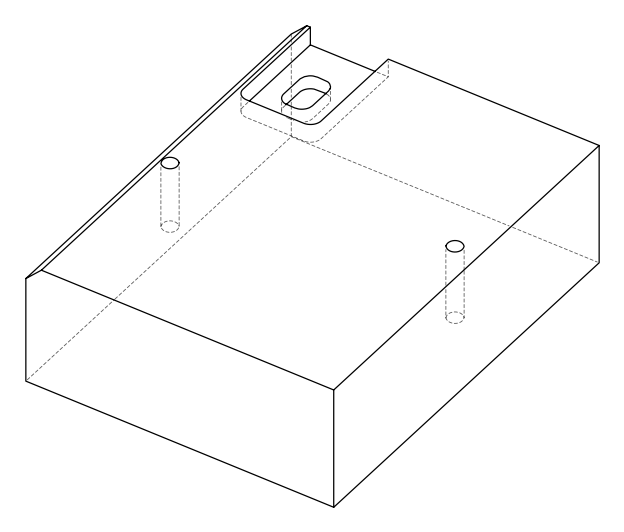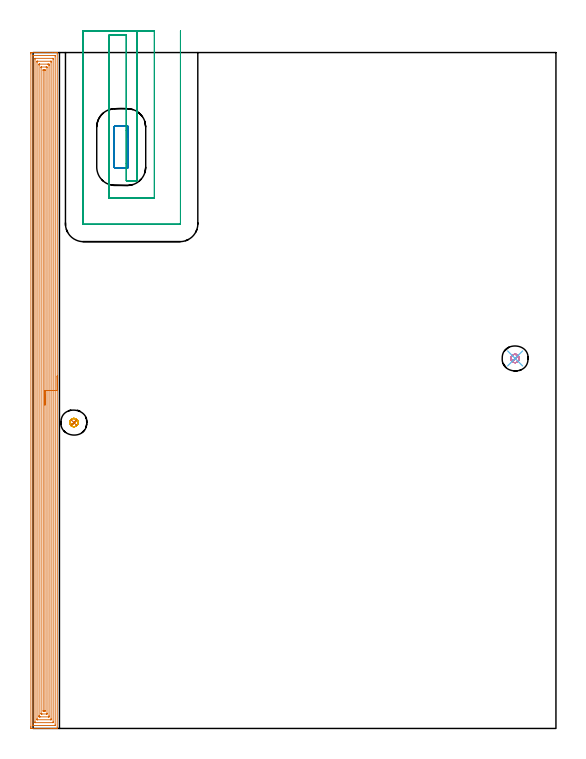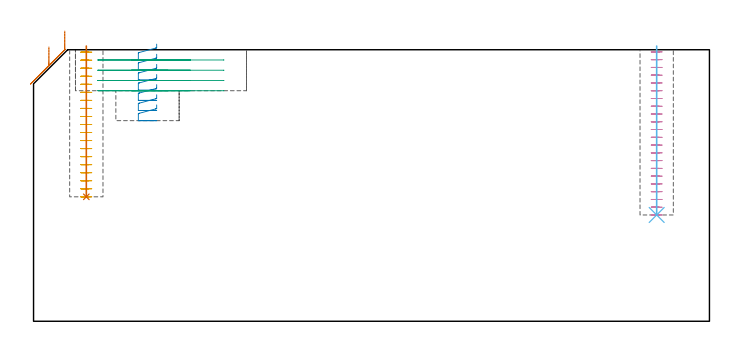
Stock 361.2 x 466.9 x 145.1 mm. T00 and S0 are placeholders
(PLAN: 7 operations, 3 tool changes, 41.8 min)
(1 AREA_MILL | FG_CHAMFER_SURFACE | UGT0205_001 | 26.42 min | 77322 mm3)
(2 MILL_RECTANGULAR_POCKET | POCKET_RECTANGULAR_STRAIGHT | UGT0201_106 | Follow Part, ap 6, ae 75% | 2.01 min | 62674 mm3)
(3 MILL_SLOT | SLOT_PARTIAL_RECTANGULAR | UGT0201_106 | Follow Part, ap 6, ae 75% | 7.49 min | 223834 mm3)
(4 MILL_BLIND_HOLE_FROM_SOLID_MATERIAL | STEP1POCKET | NXT0201_011 | Spiral | 2.77 min | 21957 mm3)
(5 MILL_BLIND_HOLE_FROM_SOLID_MATERIAL_1 | STEP1POCKET_1 | NXT0201_011 | Spiral | 2.4 min | 19518 mm3)
(6 BORE_BLIND_HOLE | STEP1POCKET | UGT0332_075 | 0.36 min | 0 mm3)
(7 BORE_BLIND_HOLE_1 | STEP1POCKET_1 | UGT0332_075 | 0.32 min | 0 mm3)
(TOOL UGT0205_001 | Chamfer Mill 20 x 3 x 45 deg. | D20 FL50 Z2)
(TOOL UGT0201_106 | End Mill 24 mm | D24 FL25 Z2)
(TOOL NXT0201_011 | ENDMILL 12mm [2P460-1200-NA 1630] | D12 FL38 Z6)
(TOOL UGT0332_075 | 17.75 mm Rough Boring Bar | D17.75)
(OP 1 AREA_MILL)
G17 G21 G94 G90
T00 M6
G54
G17 G0 G90 X16.7 Y243.45 S1061 M3
G43 Z155.1 H0
G94 G1 Y243.412 Z154.228 F250.
Y243.298 Z153.363
Y243.109 Z152.512
Y242.847 Z151.68
Y242.513 Z150.874
Y242.11 Z150.1
Y241.641 Z149.364
Y241.11 Z148.672
Y240.521 Z148.029
Y239.878 Z147.44
Y239.186 Z146.908
Y238.45 Z146.44
Y237.676 Z146.037
Y236.87 Z145.703
Y236.038 Z145.441
Y235.186 Z145.252
Y234.322 Z145.138
Y233.45 Z145.1
Y0.177
X16.697 Y0.01 Z145.088
X16.636 Y0.007 Z145.028
X16.213 Y0. Z144.612
X15.899 Z144.299
X15.192 Z143.587
X13.945 Z142.342
X12.512 Z140.908
X-0.885 Y0.001 Z127.513
X-1.12 Y0.002 Z127.277
X-1.492 Y0.007 Z126.906
X-1.494 Y0.015 Z126.904
X-1.499 Y0.624 Z126.901
X-1.5 Y1.239 Z126.9
Y465.998
X-1.499 Y466.276 Z126.901
X-1.493 Y466.885 Z126.904
X-1.492 Y466.893 Z126.906
X-0.885 Y466.9 Z127.513
X13.405 Z141.8
X14.838 Z143.234
X15.192 Z143.587
X15.899 Z144.299
X16.213 Z144.613
X16.636 Y466.893 Z145.028
X16.697 Y466.89 Z145.089
X16.7 Y466.723 Z145.1
Y233.45
X15.286 Z143.686
X15.285 Y2.318 Z143.685
X15.284 Y2.223 Z143.684
X15.279 Y2.036 Z143.679
X15.275 Y2.008 Z143.675
X15.268 Y2.006 Z143.668
X15.243 Y2.003 Z143.643
X15.192 Y2.001 Z143.592
X0.419 Z128.819
X0.008 Y2.005 Z128.408
X-0.05 Y2.008 Z128.35
X-0.079 Y2.012 Z128.321
X-0.086 Y2.411 Z128.314
X-0.085 Y464.582 Z128.315
X-0.084 Y464.677 Z128.316
X-0.079 Y464.864 Z128.321
X-0.075 Y464.892 Z128.325
X-0.068 Y464.894 Z128.332
X-0.043 Y464.897 Z128.357
X0.008 Y464.899 Z128.408
X14.781 Z143.181
X15.192 Y464.895 Z143.592
X15.25 Y464.891 Z143.65
X15.279 Y464.887 Z143.679
X15.286 Y464.489 Z143.686
Y233.45
X13.872 Z142.272
X13.871 Y4.626 Z142.271
X13.87 Y4.199 Z142.27
X13.868 Y4.083 Z142.268
X13.865 Y4.028 Z142.265
X13.856 Y4.01 Z142.256
X13.803 Y4.007 Z142.203
X13.603 Y4.001 Z142.003
X1.596 Y4. Z129.996
X1.463 Y4.002 Z129.863
X1.358 Y4.007 Z129.758
X1.334 Y4.012 Z129.734
X1.332 Y4.018 Z129.732
X1.33 Y4.043 Z129.73
X1.329 Y4.199 Z129.729
X1.328 Y4.665 Z129.728
X1.329 Y462.274 Z129.729
X1.33 Y462.701 Z129.73
X1.332 Y462.817 Z129.732
X1.335 Y462.872 Z129.735
X1.344 Y462.89 Z129.744
X1.397 Y462.893 Z129.797
X1.597 Y462.899 Z129.997
X13.604 Y462.9 Z142.004
X13.737 Y462.898 Z142.137
X13.842 Y462.892 Z142.242
X13.866 Y462.888 Z142.266
X13.868 Y462.882 Z142.268
X13.87 Y462.856 Z142.27
X13.871 Y462.701 Z142.271
X13.872 Y462.235 Z142.272
Y233.45
X12.457 Z140.857
Y6.935
X12.456 Y6.043 Z140.856
X12.454 Y6.016 Z140.854
X12.451 Y6.01 Z140.851
X12.443 Y6.006 Z140.843
X12.389 Y6.002 Z140.789
X12.279 Y6.001 Z140.679
X12.059 Y6. Z140.459
X2.919 Z131.319
X2.811 Y6.002 Z131.211
X2.757 Y6.006 Z131.157
X2.749 Y6.009 Z131.149
X2.746 Y6.014 Z131.146
X2.745 Y6.037 Z131.145
X2.743 Y6.825 Z131.143
Y459.965
X2.744 Y460.857 Z131.144
X2.746 Y460.884 Z131.146
X2.749 Y460.89 Z131.149
X2.757 Y460.894 Z131.157
X2.811 Y460.898 Z131.211
X2.921 Y460.899 Z131.321
X3.141 Y460.9 Z131.541
X12.281 Y460.899 Z140.681
X12.389 Y460.898 Z140.789
X12.443 Y460.894 Z140.843
X12.451 Y460.891 Z140.851
X12.454 Y460.886 Z140.854
X12.455 Y460.863 Z140.855
X12.457 Y460.075 Z140.857
Y233.45
X11.043 Z139.443
X11.042 Y8.668 Z139.442
X11.041 Y8.353 Z139.441
X11.036 Y8.034 Z139.436
X11.033 Y8.009 Z139.433
X11.017 Y8.006 Z139.417
X10.976 Y8.003 Z139.376
X10.893 Y8.001 Z139.293
X10.726 Y8. Z139.126
X5.141 Z133.541
X4.474 Y8.002 Z132.874
X4.244 Y8.004 Z132.644
X4.176 Y8.01 Z132.576
X4.164 Y8.03 Z132.564
X4.161 Y8.087 Z132.561
X4.158 Y8.668 Z132.558
X4.157 Y8.985 Z132.557
X4.158 Y458.232 Z132.558
X4.159 Y458.547 Z132.559
X4.164 Y458.866 Z132.564
X4.167 Y458.891 Z132.567
X4.183 Y458.894 Z132.583
X4.224 Y458.897 Z132.624
X4.307 Y458.899 Z132.707
X4.474 Y458.9 Z132.874
X10.059 Z138.459
X10.726 Y458.898 Z139.126
X10.955 Y458.896 Z139.355
X11.024 Y458.89 Z139.424
X11.036 Y458.87 Z139.436
X11.038 Y458.813 Z139.438
X11.042 Y458.232 Z139.442
X11.043 Y457.915 Z139.443
Y233.45
X9.629 Z138.029
X9.628 Y10.455 Z138.028
X9.626 Y10.11 Z138.026
X9.624 Y10.026 Z138.024
X9.623 Y10.012 Z138.023
X9.601 Y10.008 Z138.001
X9.546 Y10.004 Z137.946
X9.394 Y10.001 Z137.794
X6.26 Y10. Z134.66
X5.82 Y10.002 Z134.22
X5.624 Y10.007 Z134.024
X5.582 Y10.01 Z133.982
X5.578 Y10.082 Z133.978
X5.573 Y10.249 Z133.973
X5.572 Y10.455 Z133.972
X5.571 Y456.445 Z133.971
X5.574 Y456.789 Z133.974
X5.576 Y456.874 Z133.976
X5.577 Y456.888 Z133.977
X5.599 Y456.892 Z133.999
X5.654 Y456.896 Z134.054
X5.806 Y456.899 Z134.206
X8.94 Y456.9 Z137.34
X9.38 Y456.898 Z137.78
X9.576 Y456.892 Z137.976
X9.618 Y456.89 Z138.018
X9.622 Y456.818 Z138.022
X9.627 Y456.651 Z138.027
X9.628 Y456.445 Z138.028
X9.629 Y233.45 Z138.029
X8.215 Z136.615
X8.214 Y12.243 Z136.614
X8.213 Y12.077 Z136.613
X8.209 Y12.02 Z136.609
X8.207 Y12.01 Z136.607
X8.197 Y12.006 Z136.597
X8.168 Y12.003 Z136.568
X8.047 Y12.001 Z136.447
X7.396 Y12. Z135.796
X7.153 Y12.001 Z135.553
X7.073 Y12.003 Z135.473
X7.009 Y12.007 Z135.409
X6.994 Y12.01 Z135.394
X6.991 Y12.028 Z135.391
X6.988 Y12.075 Z135.388
X6.986 Y12.243 Z135.386
Y454.657
X6.987 Y454.823 Z135.387
X6.991 Y454.88 Z135.391
X6.993 Y454.89 Z135.393
X7.003 Y454.894 Z135.403
X7.032 Y454.897 Z135.432
X7.153 Y454.899 Z135.553
X7.804 Y454.9 Z136.204
X8.047 Y454.899 Z136.447
X8.127 Y454.897 Z136.527
X8.191 Y454.893 Z136.591
X8.206 Y454.89 Z136.606
X8.209 Y454.872 Z136.609
X8.212 Y454.825 Z136.612
X8.214 Y454.657 Z136.614
X8.215 Y233.45 Z136.615
Y232.578 Z136.653
Y231.713 Z136.767
Y230.862 Z136.955
Y230.03 Z137.218
Y229.224 Z137.552
Y228.45 Z137.954
Y227.714 Z138.423
Y227.022 Z138.954
Y226.379 Z139.544
Y225.79 Z140.187
Y225.258 Z140.879
Y224.79 Z141.615
Y224.387 Z142.388
Y224.053 Z143.194
Y223.791 Z144.026
Y223.602 Z144.878
Y223.488 Z145.743
Y223.45 Z146.615
G0 Z155.1
M5
M2
(OP 2 MILL_RECTANGULAR_POCKET)
G17 G21 G94 G90
T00 M6
G54
G17 G0 G90 X65.8 Y408.403 S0 M3
G43 Z155.1 H0
Z148.1
G94 G1 Y415.4 Z146.225 F250.
Y415.484 Z146.203
X65.734 Y415.708 Z146.14
X65.599 Y415.899 Z146.077
X65.408 Y416.034 Z146.015
X65.184 Y416.1 Z145.952
X56.616 Z143.656
X56.392 Y416.034 Z143.594
X56.201 Y415.899 Z143.531
X56.066 Y415.708 Z143.468
X56. Y415.484 Z143.406
Y415.4 Z143.383
Y401.6 Z139.686
Y387.8 F500.
G3 X56.7 Y387.1 R0.7
G1 X65.1
G3 X65.8 Y387.8 R0.7
G1 Y415.4
G3 X65.1 Y416.1 R0.7
G1 X56.7
G3 X56. Y415.4 R0.7
G1 Y401.6
Y400.6
G0 X65.8 Y408.403 Z142.686
G1 Y415.4 Z140.811 F250.
Y415.484 Z140.788
X65.734 Y415.708 Z140.726
X65.599 Y415.899 Z140.663
X65.408 Y416.034 Z140.6
X65.184 Y416.1 Z140.538
X56.616 Z138.242
X56.392 Y416.034 Z138.179
X56.201 Y415.899 Z138.117
X56.066 Y415.708 Z138.054
X56. Y415.484 Z137.992
Y415.4 Z137.969
Y401.6 Z134.271
Y387.8 F500.
G3 X56.7 Y387.1 R0.7
G1 X65.1
G3 X65.8 Y387.8 R0.7
G1 Y415.4
G3 X65.1 Y416.1 R0.7
G1 X56.7
G3 X56. Y415.4 R0.7
G1 Y401.6
Y400.6
G0 X65.8 Y408.403 Z137.271
G1 Y415.4 Z135.396 F250.
Y415.484 Z135.374
X65.734 Y415.708 Z135.311
X65.599 Y415.899 Z135.249
X65.408 Y416.034 Z135.186
X65.184 Y416.1 Z135.123
X56.616 Z132.828
X56.392 Y416.034 Z132.765
X56.201 Y415.899 Z132.703
X56.066 Y415.708 Z132.64
X56. Y415.484 Z132.577
Y415.4 Z132.555
Y401.6 Z128.857
Y387.8 F500.
G3 X56.7 Y387.1 R0.7
G1 X65.1
G3 X65.8 Y387.8 R0.7
G1 Y415.4
G3 X65.1 Y416.1 R0.7
G1 X56.7
G3 X56. Y415.4 R0.7
G1 Y401.6
Y400.6
G0 X65.8 Y408.403 Z131.857
G1 Y415.4 Z129.982 F250.
Y415.484 Z129.96
X65.734 Y415.708 Z129.897
X65.599 Y415.899 Z129.834
X65.408 Y416.034 Z129.772
X65.184 Y416.1 Z129.709
X56.616 Z127.414
X56.392 Y416.034 Z127.351
X56.201 Y415.899 Z127.288
X56.066 Y415.708 Z127.226
X56. Y415.484 Z127.163
Y415.4 Z127.141
Y401.6 Z123.443
Y387.8 F500.
G3 X56.7 Y387.1 R0.7
G1 X65.1
G3 X65.8 Y387.8 R0.7
G1 Y415.4
G3 X65.1 Y416.1 R0.7
G1 X56.7
G3 X56. Y415.4 R0.7
G1 Y401.6
Y400.6
G0 X65.8 Y408.403 Z126.443
G1 Y415.4 Z124.568 F250.
Y415.484 Z124.545
X65.734 Y415.708 Z124.483
X65.599 Y415.899 Z124.42
X65.408 Y416.034 Z124.358
X65.184 Y416.1 Z124.295
X56.616 Z121.999
X56.392 Y416.034 Z121.937
X56.201 Y415.899 Z121.874
X56.066 Y415.708 Z121.811
X56. Y415.484 Z121.749
Y415.4 Z121.726
Y401.6 Z118.029
Y387.8 F500.
G3 X56.7 Y387.1 R0.7
G1 X65.1
G3 X65.8 Y387.8 R0.7
G1 Y415.4
G3 X65.1 Y416.1 R0.7
G1 X56.7
G3 X56. Y415.4 R0.7
G1 Y401.6
Y400.6
G0 X65.8 Y408.403 Z121.029
G1 Y415.4 Z119.154 F250.
Y415.484 Z119.131
X65.734 Y415.708 Z119.069
X65.599 Y415.899 Z119.006
X65.408 Y416.034 Z118.943
X65.184 Y416.1 Z118.881
X56.616 Z116.585
X56.392 Y416.034 Z116.522
X56.201 Y415.899 Z116.46
X56.066 Y415.708 Z116.397
X56. Y415.484 Z116.334
Y415.4 Z116.312
Y401.6 Z112.614
Y387.8 F500.
G3 X56.7 Y387.1 R0.7
G1 X65.1
G3 X65.8 Y387.8 R0.7
G1 Y415.4
G3 X65.1 Y416.1 R0.7
G1 X56.7
G3 X56. Y415.4 R0.7
G1 Y401.6
Y400.6
G0 X65.8 Y408.403 Z115.614
G1 Y415.4 Z113.739 F250.
Y415.484 Z113.717
X65.734 Y415.708 Z113.654
X65.599 Y415.899 Z113.592
X65.408 Y416.034 Z113.529
X65.184 Y416.1 Z113.466
X56.616 Z111.171
X56.392 Y416.034 Z111.108
X56.201 Y415.899 Z111.045
X56.066 Y415.708 Z110.983
X56. Y415.484 Z110.92
Y415.4 Z110.898
Y401.6 Z107.2
Y387.8 F500.
G3 X56.7 Y387.1 R0.7
G1 X65.1
G3 X65.8 Y387.8 R0.7
G1 Y415.4
G3 X65.1 Y416.1 R0.7
G1 X56.7
G3 X56. Y415.4 R0.7
G1 Y401.6
Y400.6
G0 Z155.1
M5
M2
(OP 3 MILL_SLOT)
G17 G21 G94 G90
T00 M6
G54
G17 G0 G90 X71.8 Y481.9 S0 M3
G43 Z155.1 H0
Z139.625
G94 G1 Y478.9 F250.
Y378.3 F500.
X64.4
Y387.1
Y390.1 F250.
Y413.1 F500.
Y416.1 F250.
Y478.9 F500.
X52.4
Y366.3
X83.8
Y478.9
Y481.9 F250.
X34.4
Y478.9
Y348.6 F500.
G3 X34.7 Y348.3 R0.3
G1 X101.5
G3 X101.8 Y348.6 R0.3
G1 Y478.9
Y481.9 F250.
G0 X71.8 Z134.15
G1 Y478.9
Y378.3 F500.
X64.4
Y387.1
Y390.1 F250.
Y413.1 F500.
Y416.1 F250.
Y478.9 F500.
X52.4
Y366.3
X83.8
Y478.9
Y481.9 F250.
X34.4
Y478.9
Y348.6 F500.
G3 X34.7 Y348.3 R0.3
G1 X101.5
G3 X101.8 Y348.6 R0.3
G1 Y478.9
Y481.9 F250.
G0 X71.8 Z128.675
G1 Y478.9
Y378.3 F500.
X64.4
Y387.1
Y390.1 F250.
Y413.1 F500.
Y416.1 F250.
Y478.9 F500.
X52.4
Y366.3
X83.8
Y478.9
Y481.9 F250.
X34.4
Y478.9
Y348.6 F500.
G3 X34.7 Y348.3 R0.3
G1 X101.5
G3 X101.8 Y348.6 R0.3
G1 Y478.9
Y481.9 F250.
G0 X71.8 Z123.2
G1 Y478.9
Y378.3 F500.
X64.4
Y387.1
Y390.1 F250.
Y413.1 F500.
Y416.1 F250.
Y478.9 F500.
X52.4
Y366.3
X83.8
Y478.9
Y481.9 F250.
X34.4
Y478.9
Y348.6 F500.
G3 X34.7 Y348.3 R0.3
G1 X101.5
G3 X101.8 Y348.6 R0.3
G1 Y478.9
Y481.9 F250.
G0 Z155.1
M5
M2
(OP 4 MILL_BLIND_HOLE_FROM_SOLID_MATERIAL)
G17 G21 G94 G90
T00 M6
G54
G17 G0 G90 X333. Y255.6 S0 M3
G43 Z155.1 H1
Z143.95
G94 G3 X333.144 Y258.356 R1.382 F250.
X330.116 Y255.903 R2.756
X332.697 Y252.716 R2.9
X330.116 Y255.903 R-2.9
X331.406 Y254.31 R1.45
X333. Y255.6 R1.45
G0 Z139.8
G3 X333.144 Y258.356 R1.382
X330.116 Y255.903 R2.756
X332.697 Y252.716 R2.9
X330.116 Y255.903 R-2.9
X331.406 Y254.31 R1.45
X333. Y255.6 R1.45
G0 Z135.65
G3 X333.144 Y258.356 R1.382
X330.116 Y255.903 R2.756
X332.697 Y252.716 R2.9
X330.116 Y255.903 R-2.9
X331.406 Y254.31 R1.45
X333. Y255.6 R1.45
G0 Z131.5
G3 X333.144 Y258.356 R1.382
X330.116 Y255.903 R2.756
X332.697 Y252.716 R2.9
X330.116 Y255.903 R-2.9
X331.406 Y254.31 R1.45
X333. Y255.6 R1.45
G0 Z127.35
G3 X333.144 Y258.356 R1.382
X330.116 Y255.903 R2.756
X332.697 Y252.716 R2.9
X330.116 Y255.903 R-2.9
X331.406 Y254.31 R1.45
X333. Y255.6 R1.45
G0 Z123.2
G3 X333.144 Y258.356 R1.382
X330.116 Y255.903 R2.756
X332.697 Y252.716 R2.9
X330.116 Y255.903 R-2.9
X331.406 Y254.31 R1.45
X333. Y255.6 R1.45
G0 Z119.05
G3 X333.144 Y258.356 R1.382
X330.116 Y255.903 R2.756
X332.697 Y252.716 R2.9
X330.116 Y255.903 R-2.9
X331.406 Y254.31 R1.45
X333. Y255.6 R1.45
G0 Z114.9
G3 X333.144 Y258.356 R1.382
X330.116 Y255.903 R2.756
X332.697 Y252.716 R2.9
X330.116 Y255.903 R-2.9
X331.406 Y254.31 R1.45
X333. Y255.6 R1.45
G0 Z110.75
G3 X333.144 Y258.356 R1.382
X330.116 Y255.903 R2.756
X332.697 Y252.716 R2.9
X330.116 Y255.903 R-2.9
X331.406 Y254.31 R1.45
X333. Y255.6 R1.45
G0 Z106.6
G3 X333.144 Y258.356 R1.382
X330.116 Y255.903 R2.756
X332.697 Y252.716 R2.9
X330.116 Y255.903 R-2.9
X331.406 Y254.31 R1.45
X333. Y255.6 R1.45
G0 Z102.45
G3 X333.144 Y258.356 R1.382
X330.116 Y255.903 R2.756
X332.697 Y252.716 R2.9
X330.116 Y255.903 R-2.9
X331.406 Y254.31 R1.45
X333. Y255.6 R1.45
G0 Z98.3
G3 X333.144 Y258.356 R1.382
X330.116 Y255.903 R2.756
X332.697 Y252.716 R2.9
X330.116 Y255.903 R-2.9
X331.406 Y254.31 R1.45
X333. Y255.6 R1.45
G0 Z94.15
G3 X333.144 Y258.356 R1.382
X330.116 Y255.903 R2.756
X332.697 Y252.716 R2.9
X330.116 Y255.903 R-2.9
X331.406 Y254.31 R1.45
X333. Y255.6 R1.45
G0 Z90.
G3 X333.144 Y258.356 R1.382
X330.116 Y255.903 R2.756
X332.697 Y252.716 R2.9
X330.116 Y255.903 R-2.9
X331.406 Y254.31 R1.45
X333. Y255.6 R1.45
G0 Z85.85
G3 X333.144 Y258.356 R1.382
X330.116 Y255.903 R2.756
X332.697 Y252.716 R2.9
X330.116 Y255.903 R-2.9
X331.406 Y254.31 R1.45
X333. Y255.6 R1.45
G0 Z81.7
G3 X333.144 Y258.356 R1.382
X330.116 Y255.903 R2.756
X332.697 Y252.716 R2.9
X330.116 Y255.903 R-2.9
X331.406 Y254.31 R1.45
X333. Y255.6 R1.45
G0 Z77.55
G3 X333.144 Y258.356 R1.382
X330.116 Y255.903 R2.756
X332.697 Y252.716 R2.9
X330.116 Y255.903 R-2.9
X331.406 Y254.31 R1.45
X333. Y255.6 R1.45
G0 Z73.4
G3 X333.144 Y258.356 R1.382
X330.116 Y255.903 R2.756
X332.697 Y252.716 R2.9
X330.116 Y255.903 R-2.9
X331.406 Y254.31 R1.45
X333. Y255.6 R1.45
G0 Z69.25
G3 X333.144 Y258.356 R1.382
X330.116 Y255.903 R2.756
X332.697 Y252.716 R2.9
X330.116 Y255.903 R-2.9
X331.406 Y254.31 R1.45
X333. Y255.6 R1.45
G0 Z65.1
G3 X333.144 Y258.356 R1.382
X330.116 Y255.903 R2.756
X332.697 Y252.716 R2.9
X330.116 Y255.903 R-2.9
X331.406 Y254.31 R1.45
X333. Y255.6 R1.45
G0 Z60.95
G3 X333.144 Y258.356 R1.382
X330.116 Y255.903 R2.756
X332.697 Y252.716 R2.9
X330.116 Y255.903 R-2.9
X331.406 Y254.31 R1.45
X333. Y255.6 R1.45
G0 Z56.8
G3 X333.144 Y258.356 R1.382
X330.116 Y255.903 R2.756
X332.697 Y252.716 R2.9
X330.116 Y255.903 R-2.9
X331.406 Y254.31 R1.45
X333. Y255.6 R1.45
G0 Z155.1
M5
M2
(OP 5 MILL_BLIND_HOLE_FROM_SOLID_MATERIAL_1)
G17 G21 G94 G90
T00 M6
G54
G17 G0 G90 X28.2 Y211.3 S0 M3
G43 Z155.1 H1
Z143.805
G94 G3 X28.344 Y214.056 R1.382 F250.
X25.316 Y211.603 R2.756
X27.897 Y208.416 R2.9
X25.316 Y211.603 R-2.9
X26.606 Y210.01 R1.45
X28.2 Y211.3 R1.45
G0 Z139.511
G3 X28.344 Y214.056 R1.382
X25.316 Y211.603 R2.756
X27.897 Y208.416 R2.9
X25.316 Y211.603 R-2.9
X26.606 Y210.01 R1.45
X28.2 Y211.3 R1.45
G0 Z135.216
G3 X28.344 Y214.056 R1.382
X25.316 Y211.603 R2.756
X27.897 Y208.416 R2.9
X25.316 Y211.603 R-2.9
X26.606 Y210.01 R1.45
X28.2 Y211.3 R1.45
G0 Z130.921
G3 X28.344 Y214.056 R1.382
X25.316 Y211.603 R2.756
X27.897 Y208.416 R2.9
X25.316 Y211.603 R-2.9
X26.606 Y210.01 R1.45
X28.2 Y211.3 R1.45
G0 Z126.626
G3 X28.344 Y214.056 R1.382
X25.316 Y211.603 R2.756
X27.897 Y208.416 R2.9
X25.316 Y211.603 R-2.9
X26.606 Y210.01 R1.45
X28.2 Y211.3 R1.45
G0 Z122.332
G3 X28.344 Y214.056 R1.382
X25.316 Y211.603 R2.756
X27.897 Y208.416 R2.9
X25.316 Y211.603 R-2.9
X26.606 Y210.01 R1.45
X28.2 Y211.3 R1.45
G0 Z118.037
G3 X28.344 Y214.056 R1.382
X25.316 Y211.603 R2.756
X27.897 Y208.416 R2.9
X25.316 Y211.603 R-2.9
X26.606 Y210.01 R1.45
X28.2 Y211.3 R1.45
G0 Z113.742
G3 X28.344 Y214.056 R1.382
X25.316 Y211.603 R2.756
X27.897 Y208.416 R2.9
X25.316 Y211.603 R-2.9
X26.606 Y210.01 R1.45
X28.2 Y211.3 R1.45
G0 Z109.447
G3 X28.344 Y214.056 R1.382
X25.316 Y211.603 R2.756
X27.897 Y208.416 R2.9
X25.316 Y211.603 R-2.9
X26.606 Y210.01 R1.45
X28.2 Y211.3 R1.45
G0 Z105.153
G3 X28.344 Y214.056 R1.382
X25.316 Y211.603 R2.756
X27.897 Y208.416 R2.9
X25.316 Y211.603 R-2.9
X26.606 Y210.01 R1.45
X28.2 Y211.3 R1.45
G0 Z100.858
G3 X28.344 Y214.056 R1.382
X25.316 Y211.603 R2.756
X27.897 Y208.416 R2.9
X25.316 Y211.603 R-2.9
X26.606 Y210.01 R1.45
X28.2 Y211.3 R1.45
G0 Z96.563
G3 X28.344 Y214.056 R1.382
X25.316 Y211.603 R2.756
X27.897 Y208.416 R2.9
X25.316 Y211.603 R-2.9
X26.606 Y210.01 R1.45
X28.2 Y211.3 R1.45
G0 Z92.268
G3 X28.344 Y214.056 R1.382
X25.316 Y211.603 R2.756
X27.897 Y208.416 R2.9
X25.316 Y211.603 R-2.9
X26.606 Y210.01 R1.45
X28.2 Y211.3 R1.45
G0 Z87.974
G3 X28.344 Y214.056 R1.382
X25.316 Y211.603 R2.756
X27.897 Y208.416 R2.9
X25.316 Y211.603 R-2.9
X26.606 Y210.01 R1.45
X28.2 Y211.3 R1.45
G0 Z83.679
G3 X28.344 Y214.056 R1.382
X25.316 Y211.603 R2.756
X27.897 Y208.416 R2.9
X25.316 Y211.603 R-2.9
X26.606 Y210.01 R1.45
X28.2 Y211.3 R1.45
G0 Z79.384
G3 X28.344 Y214.056 R1.382
X25.316 Y211.603 R2.756
X27.897 Y208.416 R2.9
X25.316 Y211.603 R-2.9
X26.606 Y210.01 R1.45
X28.2 Y211.3 R1.45
G0 Z75.089
G3 X28.344 Y214.056 R1.382
X25.316 Y211.603 R2.756
X27.897 Y208.416 R2.9
X25.316 Y211.603 R-2.9
X26.606 Y210.01 R1.45
X28.2 Y211.3 R1.45
G0 Z70.795
G3 X28.344 Y214.056 R1.382
X25.316 Y211.603 R2.756
X27.897 Y208.416 R2.9
X25.316 Y211.603 R-2.9
X26.606 Y210.01 R1.45
X28.2 Y211.3 R1.45
G0 Z66.5
G3 X28.344 Y214.056 R1.382
X25.316 Y211.603 R2.756
X27.897 Y208.416 R2.9
X25.316 Y211.603 R-2.9
X26.606 Y210.01 R1.45
X28.2 Y211.3 R1.45
G0 Z155.1
M5
M2
(OP 6 BORE_BLIND_HOLE)
G17 G21 G94 G90
T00 M6
G54
G17 G0 G90 X333. Y255.6 S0 M3
G43 Z155.1 H0
G94 G85 G98 Z56.8 F250. R147.1
G80
M5
M2
(OP 7 BORE_BLIND_HOLE_1)
G17 G21 G94 G90
T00 M6
G54
G17 G0 G90 X28.2 Y211.3 S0 M3
G43 Z155.1 H0
G94 G85 G98 Z66.5 F250. R147.1
G80
M5
M2
